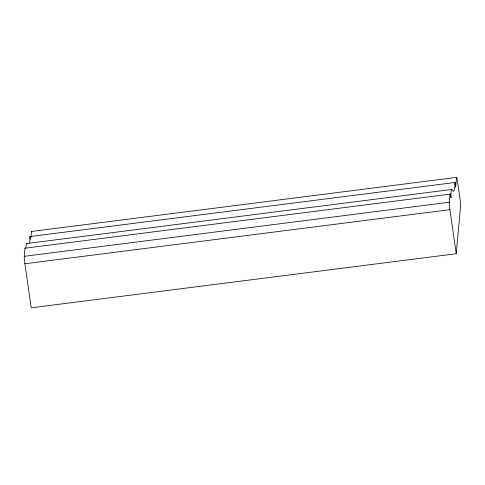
<?xml version="1.0" encoding="UTF-8"?>
<svg xmlns="http://www.w3.org/2000/svg" width="485" height="485" viewBox="0 0 485 485"><rect width="100%" height="100%" fill="white"/><g stroke="black" fill="none" stroke-linecap="round" stroke-linejoin="round"><path stroke-width="0.73" d="M30.991 237.092L31.507 231.466L456.53 177.389A6.517 0.388 82.7 0 1 457.573 181.936L460.75 204.076L456.233 253.722L31.21 307.805L24.868 263.585A7.317 0.436 82.7 0 1 24.262 256.31L25.002 248.217L450.025 194.133A8.269 0.491 82.7 0 1 451.038 197.813A56.897 3.371 82.7 0 1 452.329 190.047A112.241 6.657 82.7 0 0 454.954 182.487L29.931 236.565A112.241 6.657 82.7 0 1 29.549 242.688M456.233 253.722L449.892 209.502A7.317 0.436 82.7 0 1 449.286 202.227L450.025 194.133M456.53 177.389L455.633 187.228L454.954 182.487M26.645 243.549L451.668 189.471M24.262 256.31L449.286 202.227M24.887 263.749L449.91 209.665M29.931 236.565L30.319 239.275M31.507 231.466A6.517 0.388 82.7 0 1 31.792 231.788M25.99 247.495A56.897 3.371 82.7 0 1 27.063 243.743M25.002 248.217A8.269 0.491 82.7 0 1 25.353 248.532"/></g></svg>
